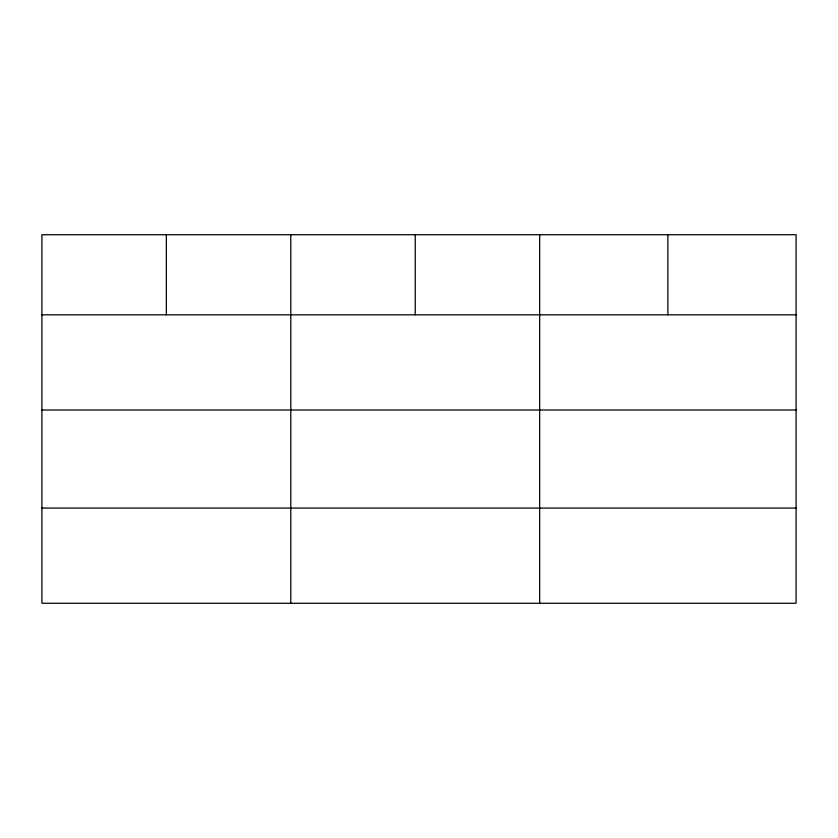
<?xml version="1.0" encoding="UTF-8"?>
<svg xmlns="http://www.w3.org/2000/svg" width="838" height="838" viewBox="0 0 838 838"><rect width="100%" height="100%" fill="white"/><g stroke="black" fill="none" stroke-linecap="round" stroke-linejoin="round"><path stroke-width="1.26" d="M796.1 410.012L796.1 234.734L41.9 234.734L41.9 603.266L796.1 603.266L796.1 410.012L41.9 410.012M41.9 314.826L796.1 314.826M41.9 508.079L796.1 508.079M667.886 234.734L667.886 314.826M539.672 234.734L539.672 603.266M415.229 234.734L415.229 314.826M290.786 234.734L290.786 603.266M166.343 234.734L166.343 314.826"/></g></svg>
